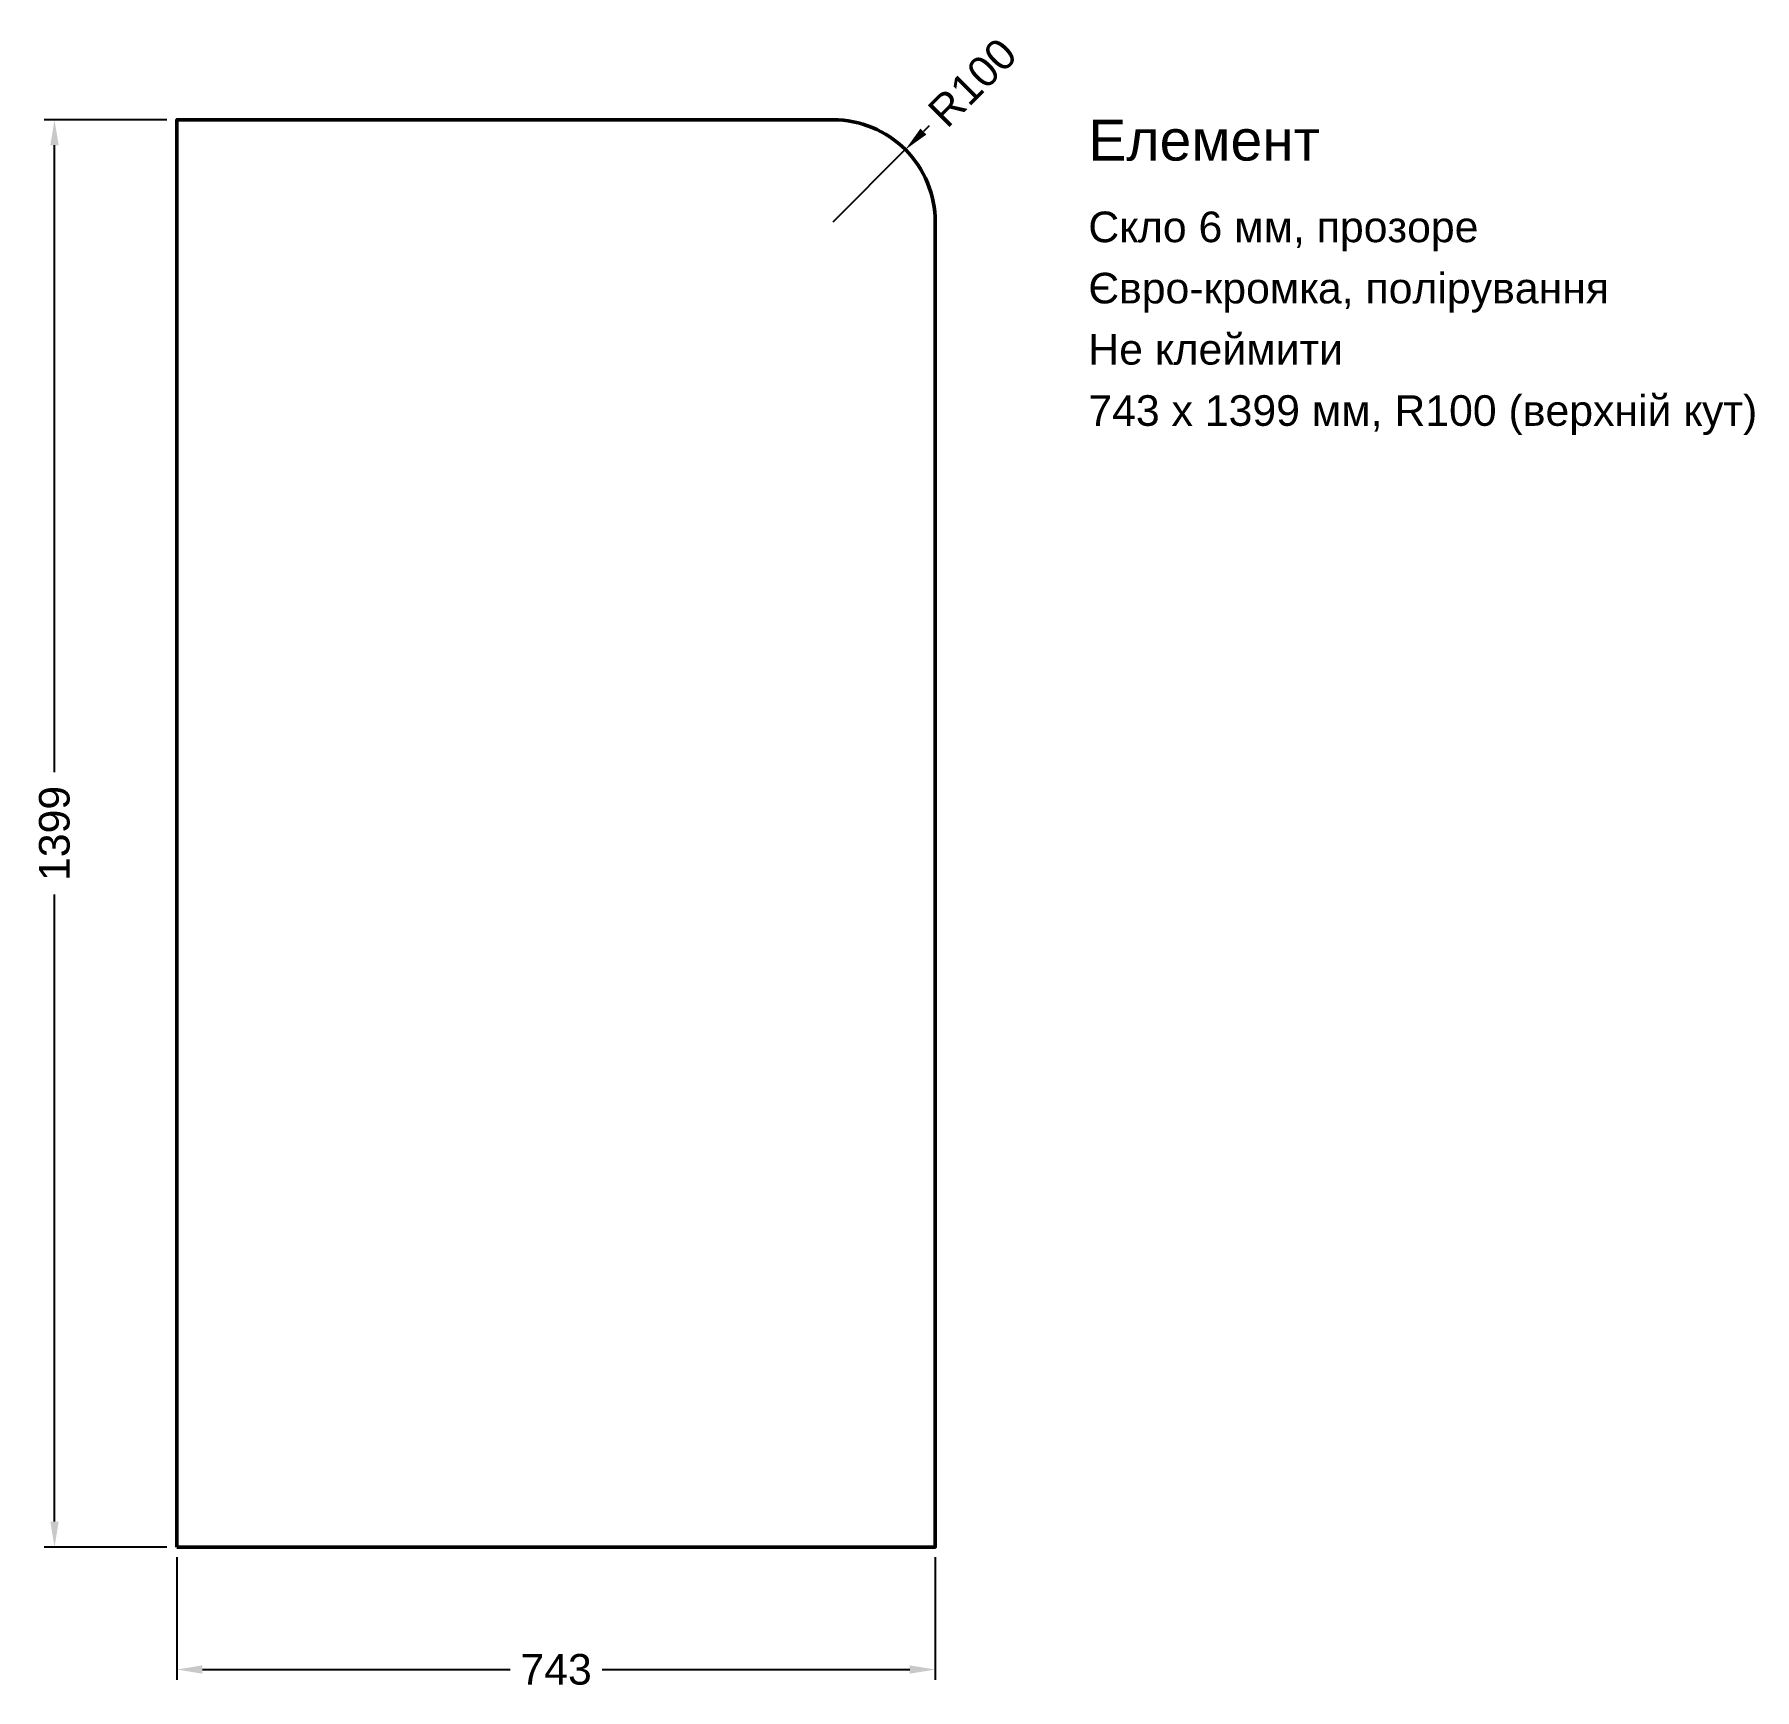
# Model space of a CAD drawing. Header units: millimetres. Extents: x -140 to 1546, y -140 to 1483.
import ezdxf

# ---------------------------------------------------------------- set-up
doc = ezdxf.new("R2010")
doc.units = ezdxf.units.MM
for name, color, linetype in [('CONTOUR', 7, 'Continuous'), ('DIM', 3, 'Continuous'), ('TEXT', 2, 'Continuous')]:
    doc.layers.add(name, color=color, linetype=linetype)
doc.styles.add('UA', font='arial.ttf')
doc.dimstyles.new('SG', dxfattribs={"dimtxt": 30, "dimasz": 25, "dimexe": 10, "dimexo": 10, "dimgap": 8, "dimtad": 1, "dimdec": 0, "dimtxsty": 'UA', "dimcen": 2.5, "dimazin": 3, "dimtfac": 1, "dimtmove": 0, "dimatfit": 3})

# ---------------------------------------------------------------- blocks, each defined once
blk = doc.blocks.new('_CLOSEDFILLED')
at = {"color": 0, "linetype": 'BYBLOCK'}
blk.add_solid([(-1, 0.164), (0, 0), (-1, -0.164)], dxfattribs=at)
blk = doc.blocks.new('*D1')
for p, q in [((0, -10), (0, -130)), ((743, -10), (743, -130)), ((25, -120), (326.5, -120)), ((416.5, -120), (718, -120))]:
    blk.add_line(p, q)
at = {"layer": 'Defpoints'}
for p in [(0, 0), (743, 0), (0, -120)]:
    blk.add_point(p, dxfattribs=at)
at = {"layer": 'DIM', "xscale": 25, "yscale": 25, "rotation": 180}
blk.add_blockref('_CLOSEDFILLED', (0, -120), dxfattribs=at)
at = {"layer": 'DIM', "xscale": 25, "yscale": 25}
blk.add_blockref('_CLOSEDFILLED', (743, -120), dxfattribs=at)
at = {"layer": 'DIM', "insert": (371.5, -120), "char_height": 30, "attachment_point": 5, "style": 'UA'}
blk.add_mtext('743', dxfattribs=at)
blk = doc.blocks.new('*D2')
for p, q in [((-10, 1399), (-130, 1399)), ((-120, 759.5), (-120, 1374)), ((-120, 25), (-120, 639.5)), ((-10, 0), (-130, 0))]:
    blk.add_line(p, q)
at = {"layer": 'Defpoints'}
for p in [(0, 1399), (-120, 0), (0, 0)]:
    blk.add_point(p, dxfattribs=at)
at = {"layer": 'DIM', "xscale": 25, "yscale": 25}
for p, rotation in [((-120, 1399), 90), ((-120, 0), 270)]:
    blk.add_blockref('_CLOSEDFILLED', p, dxfattribs=dict(at, rotation=rotation))
at = {"layer": 'DIM', "insert": (-120, 699.5), "char_height": 30, "attachment_point": 5, "rotation": 90, "style": 'UA'}
blk.add_mtext('1399', dxfattribs=at)
blk = doc.blocks.new('*D3')
for p, q in [((737, 1393), (731.4, 1387.4)), ((643, 1299), (713.7, 1369.7))]:
    blk.add_line(p, q)
at = {"layer": 'Defpoints'}
for p in [(713.7, 1369.7), (643, 1299)]:
    blk.add_point(p, dxfattribs=at)
at = {"layer": 'DIM', "xscale": 25, "yscale": 25, "rotation": 224.99999999999994}
blk.add_blockref('_CLOSEDFILLED', (713.7, 1369.7), dxfattribs=at)
at = {"layer": 'DIM', "insert": (779.5, 1435.5), "char_height": 30, "attachment_point": 5, "rotation": 45, "style": 'UA'}
blk.add_mtext('R100', dxfattribs=at)

msp = doc.modelspace()

# ---------------------------------------------------------------- linework, layer by layer
at = {"layer": 'CONTOUR', "lineweight": 50}
msp.add_lwpolyline([(0, 0), (743, 0), (743, 1299, 0.414214), (643, 1399), (0, 1399)], format="xyb", close=True, dxfattribs=at)

# ---------------------------------------------------------------- texts
at = {"layer": 'TEXT', "style": 'UA'}
for s, height, p in [('Елемент', 40, (893, 1359)), ('Скло 6 мм, прозоре', 30, (893, 1279)), ('Євро-кромка, полірування', 30, (893, 1219)), ('Не клеймити', 30, (893, 1159)), ('743 x 1399 мм, R100 (верхній кут)', 30, (893, 1099))]:
    msp.add_text(s, height=height, dxfattribs=at).set_placement(p)

# ---------------------------------------------------------------- dimensions: what is measured, and where the dimension line sits
at = {"layer": 'DIM'}
dim = msp.add_radius_dim(center=(643, 1299), mpoint=(713.7, 1369.7), dimstyle='SG', dxfattribs=at)
dim.commit()
dim.dimension.update_dxf_attribs({"geometry": '*D3', "text_midpoint": (779.5, 1435.5)})
dim = msp.add_linear_dim(base=(-120, 0), p1=(0, 0), p2=(0, 1399), angle=90, dimstyle='SG', dxfattribs=at)
dim.commit()
dim.dimension.update_dxf_attribs({"geometry": '*D2', "text_midpoint": (-120, 699.5)})
dim = msp.add_linear_dim(base=(0, -120), p1=(0, 0), p2=(743, 0), dimstyle='SG', dxfattribs=at)
dim.commit()
dim.dimension.update_dxf_attribs({"geometry": '*D1', "text_midpoint": (371.5, -120)})

doc.saveas('drawing.dxf')
